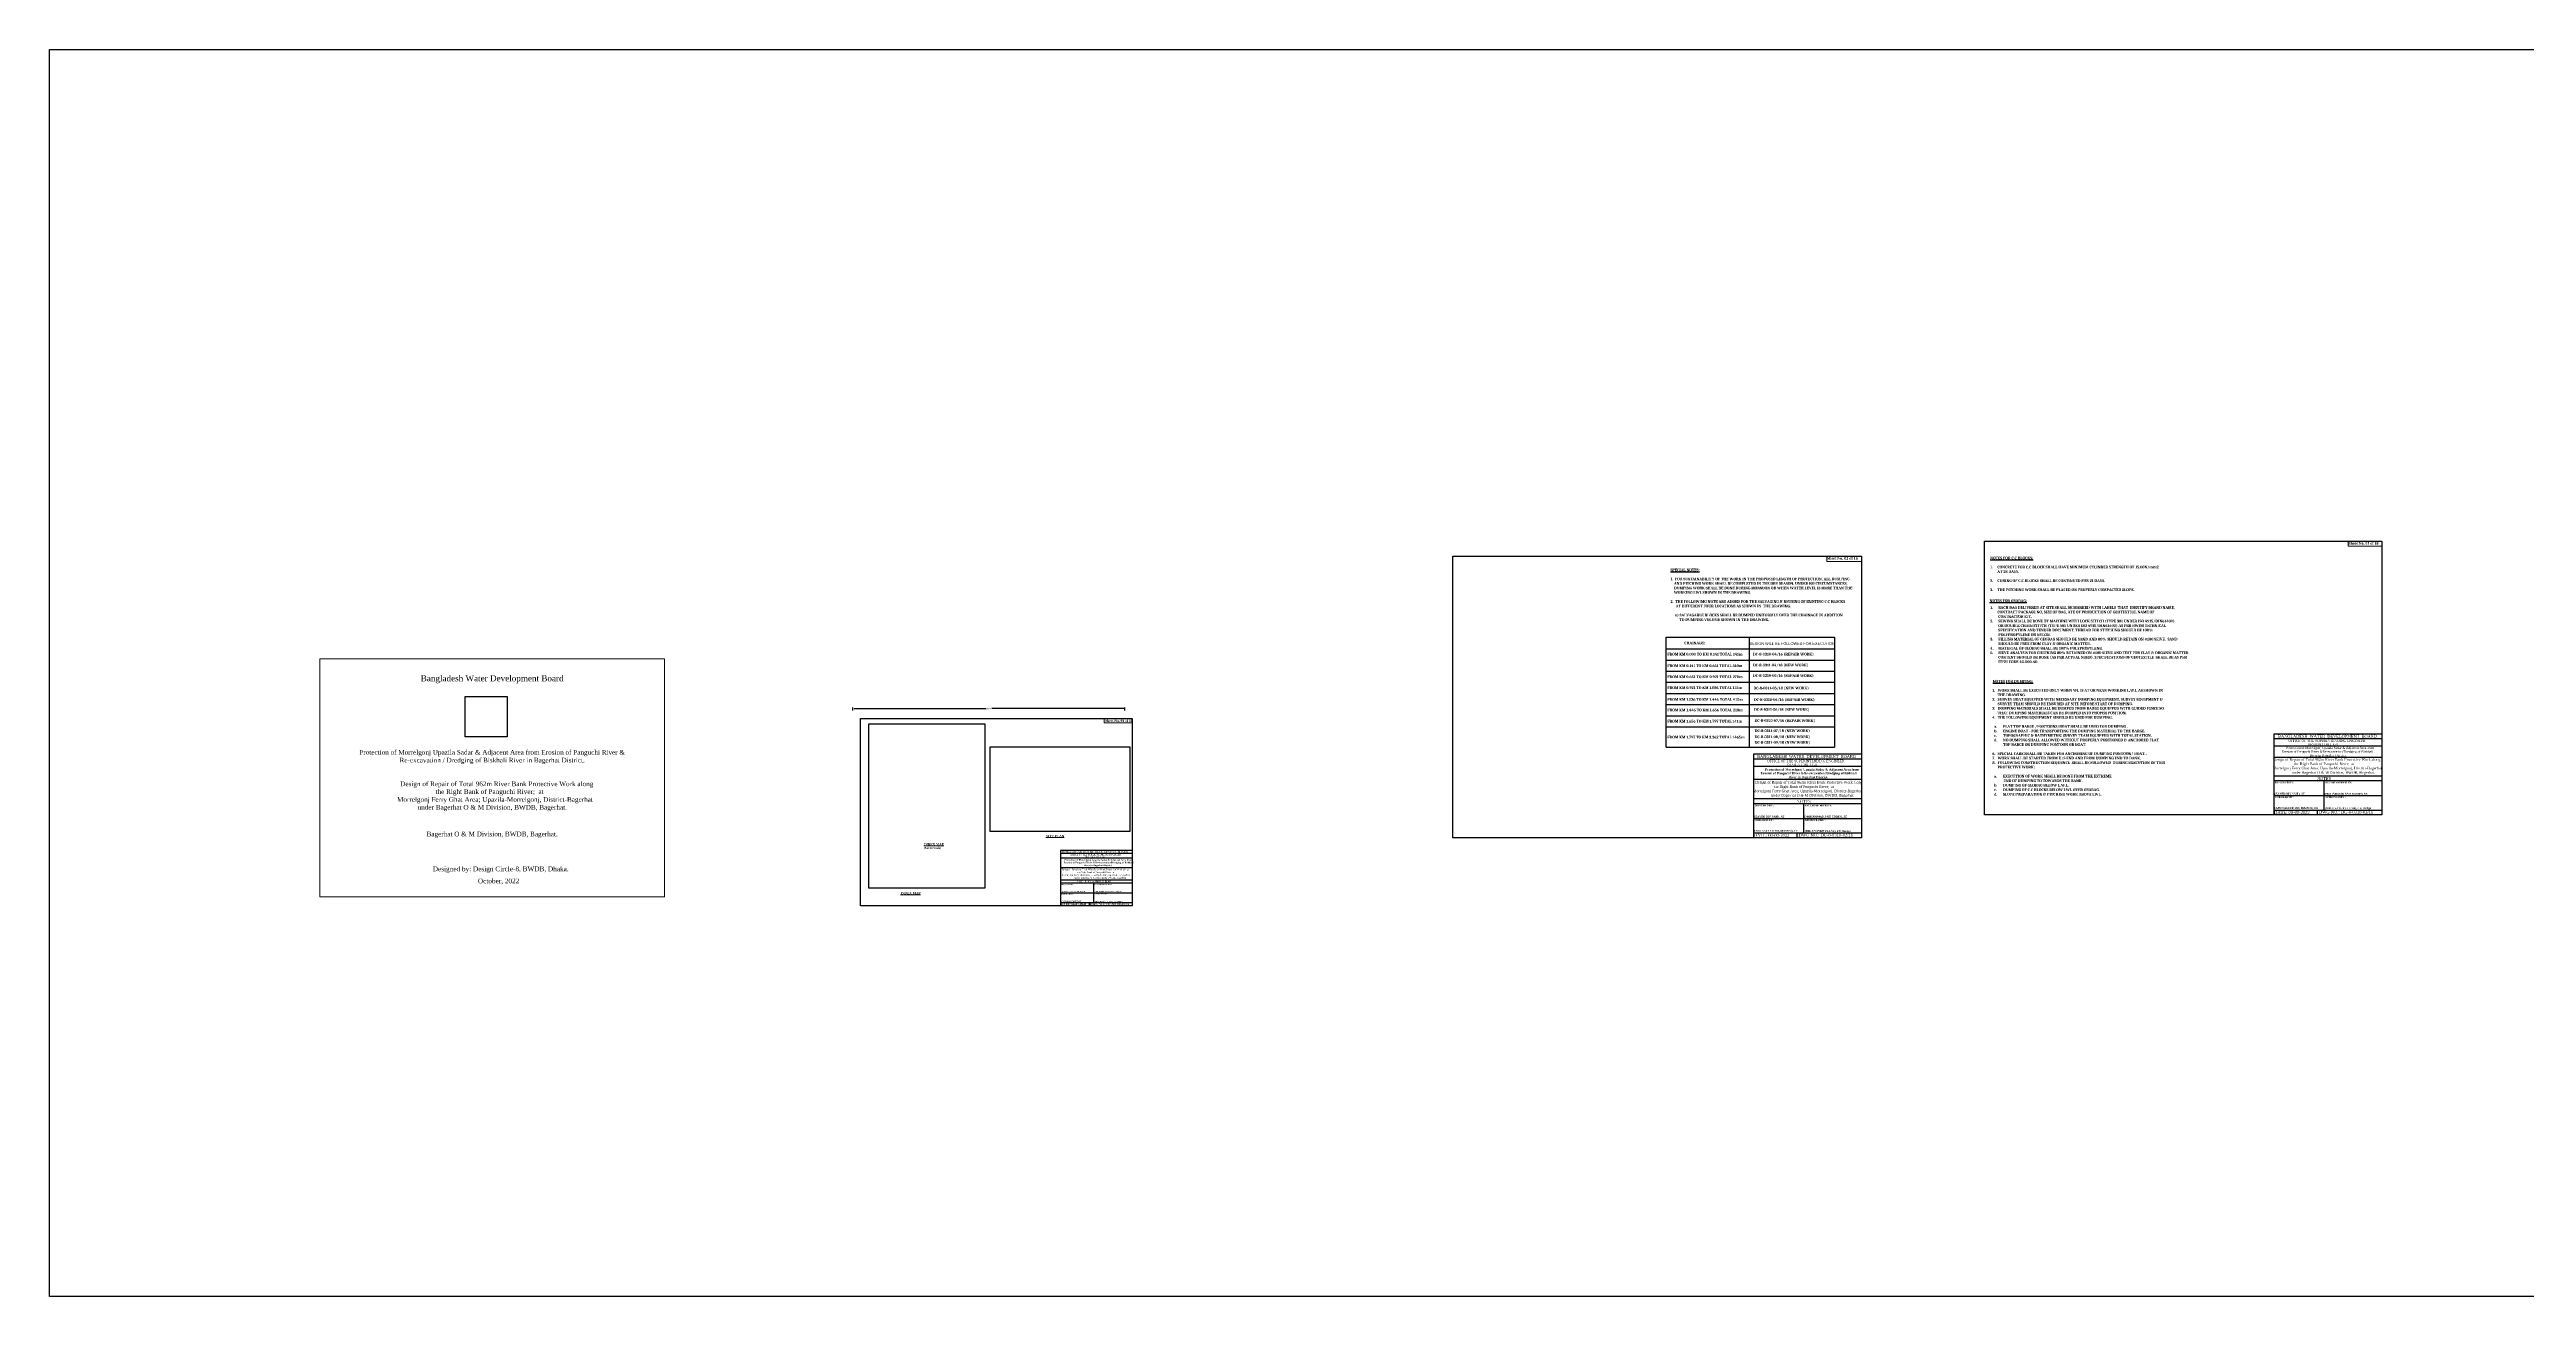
# Model space of a CAD drawing. Header units: metres. Extents: x -2434 to 11656, y -15288 to 8109.
# Drawn here: x -291 to 531, y -13713 to -13299 of the extents above; entities that cross this region are included whole.
import ezdxf
from ezdxf.enums import TextEntityAlignment as Align

# ---------------------------------------------------------------- set-up
doc = ezdxf.new("R2010")
doc.units = ezdxf.units.M
doc.linetypes.add('ACAD_ISO02W100', pattern=[15, 12, -3])
doc.layers.add('COLM', color=1, linetype='Continuous', lineweight=60)
doc.layers.add('Other line', color=7, linetype='Continuous', lineweight=15)
doc.layers.add('LINE', color=7, linetype='Continuous')
doc.styles.add('Arial-20', font='arial.ttf', dxfattribs={"height": 0.032})
doc.styles.add('BIG', font='ROMANT.SHX')
doc.styles.add('Kazi_T_H', font='timesbd.ttf')
doc.styles.add('liza', font='times.ttf', dxfattribs={"height": 2})
doc.styles.get("Standard").update_dxf_attribs({"font": 'times.ttf'})
doc.dimstyles.get("Standard").update_dxf_attribs({"dimtxt": 0.5, "dimasz": 0.4075, "dimexe": 0.364, "dimexo": 0.219, "dimgap": 0.09, "dimtad": 0, "dimdec": 0, "dimlfac": 1000, "dimzin": 0, "dimdsep": 46, "dimtxsty": 'Standard', "dimcen": 0.09, "dimadec": 0, "dimazin": 0, "dimtfac": 1, "dimtdec": 0, "dimtofl": 0, "dimtmove": 0, "dimatfit": 3, "dimfxl": 1, "dimtolj": 1, "dimtzin": 0, "dimarcsym": 0})
picture_1 = doc.add_image_def('image3.png', size_in_pixel=(251, 242))
picture_2 = doc.add_image_def('image4.png', size_in_pixel=(2480, 3507))
picture_3 = doc.add_image_def('image5.png', size_in_pixel=(4200, 2550))

# ---------------------------------------------------------------- blocks, each defined once
blk = doc.blocks.new('*D210')
at = {"color": 0, "lineweight": -2, "ltscale": 0.5}
for p, q in [((-24.12, -13518.21), (-24.12, -13517.2)), ((66.11, -13518.21), (66.11, -13517.2)), ((-23.72, -13517.57), (20.04, -13517.57)), ((65.7, -13517.57), (21.94, -13517.57))]:
    blk.add_line(p, q, dxfattribs=at)
at = {"color": 0, "linetype": 'Continuous', "lineweight": -3, "ltscale": 0.5}
for points in [[(-23.72, -13517.5), (-23.72, -13517.63), (-24.12, -13517.57)], [(65.7, -13517.5), (65.7, -13517.63), (66.11, -13517.57)]]:
    blk.add_solid(points, dxfattribs=at)
at = {"layer": 'Defpoints', "color": 0, "linetype": 'Continuous', "lineweight": -3, "ltscale": 0.5}
for p in [(-24.12, -13518.42), (66.11, -13517.57), (66.11, -13518.42)]:
    blk.add_point(p, dxfattribs=at)
at = {"color": 0, "linetype": 'Continuous', "lineweight": -3, "ltscale": 0.5, "insert": (20.99, -13517.57), "char_height": 0.5, "attachment_point": 5}
blk.add_mtext('\\A1;90231', dxfattribs=at)

msp = doc.modelspace()

# ---------------------------------------------------------------- linework, layer by layer
at = {"color": 0, "lineweight": -3, "ltscale": 0.5}
for p, q in [((245.600952, -13493.8392), (301.517448, -13493.8392)), ((245.600952, -13530.327205), (245.600952, -13493.8392)), ((245.600952, -13497.758511), (301.517448, -13497.758511)), ((273.233881, -13493.8392), (273.233881, -13530.327205)), ((301.517448, -13493.8392), (301.517448, -13530.327205)), ((245.600952, -13501.455453), (301.517448, -13501.455453)), ((245.600952, -13501.455453), (301.517448, -13501.455453)), ((245.600952, -13505.152394), (301.517448, -13505.152394)), ((245.600952, -13505.152394), (301.517448, -13505.152394)), ((245.600952, -13508.849336), (301.517448, -13508.849336)), ((245.600952, -13508.849336), (301.517448, -13508.849336)), ((245.600952, -13512.546277), (301.517448, -13512.546277)), ((245.600952, -13512.546277), (301.517448, -13512.546277)), ((245.600952, -13516.243218), (301.517448, -13516.243218)), ((245.600952, -13516.243218), (301.517448, -13516.243218)), ((245.600952, -13519.94016), (301.517448, -13519.94016)), ((245.600952, -13519.94016), (301.517448, -13519.94016)), ((245.600952, -13523.637101), (301.517448, -13523.637101)), ((245.600952, -13523.637101), (301.517448, -13523.637101)), ((245.600952, -13530.327205), (301.517448, -13530.327205))]:
    msp.add_line(p, q, dxfattribs=at)
msp.add_lwpolyline([(-290.671692, -13298.923828), (3390.201358, -13298.923828), (3390.201358, -13712.587951), (-290.671692, -13712.587951)], close=True, dxfattribs=at)
at = {"layer": 'LINE', "color": 0, "linetype": 'ByBlock', "lineweight": -3, "ltscale": 0.5}
for p, q in [((310.447401, -13532.736063), (274.612047, -13532.736063)), ((274.612047, -13532.736063), (274.612047, -13560.393192)), ((483.108865, -13525.997154), (447.222855, -13525.997154)), ((447.222855, -13525.997154), (447.222855, -13552.796742)), ((483.108865, -13527.639775), (447.222855, -13527.639775)), ((483.108865, -13530.046148), (447.222855, -13530.046148)), ((483.108865, -13533.754727), (447.222855, -13533.754727)), ((310.447401, -13534.378684), (274.612047, -13534.378684)), ((310.447401, -13536.785057), (274.612047, -13536.785057)), ((310.498058, -13541.078621), (274.612047, -13541.078621)), ((483.108865, -13539.953839), (447.222855, -13539.953839)), ((483.108865, -13541.580505), (447.222855, -13541.580505)), ((463.951889, -13551.225335), (463.951889, -13541.580505)), ((310.548715, -13547.550289), (274.612047, -13547.550289)), ((310.548715, -13549.176956), (274.612047, -13549.176956)), ((291.341082, -13558.821786), (291.341082, -13549.176956)), ((447.222855, -13546.40292), (483.108865, -13546.40292)), ((274.612047, -13553.999371), (310.548715, -13553.999371)), ((447.222855, -13551.225335), (483.108865, -13551.225335)), ((461.68615, -13552.796742), (461.68615, -13551.225335)), ((68.54755, -13564.591319), (44.705665, -13564.591319)), ((44.705665, -13564.591319), (44.705665, -13582.97477)), ((68.54755, -13565.681102), (44.705665, -13565.681102)), ((274.612047, -13558.821786), (310.548715, -13558.821786)), ((289.075342, -13560.393192), (289.075342, -13558.821786)), ((68.54755, -13567.233533), (44.705665, -13567.233533)), ((68.54755, -13570.386866), (44.705665, -13570.386866)), ((68.54755, -13574.454252), (44.705665, -13574.454252)), ((68.54755, -13575.533451), (44.705665, -13575.533451)), ((44.705665, -13578.732842), (68.54755, -13578.732842)), ((44.705665, -13581.932234), (68.54755, -13581.932234)), ((54.325166, -13582.97477), (54.325166, -13581.932234)), ((55.804405, -13581.932234), (55.804405, -13575.533451))]:
    msp.add_line(p, q, dxfattribs=at)
for points in [[(174.830662, -13466.971593), (310.498058, -13466.971593), (310.498058, -13560.393192), (174.830662, -13560.393192)], [(351.240156, -13461.990947), (483.108865, -13461.990947), (483.108865, -13552.796742), (351.240156, -13552.796742)], [(-21.683083, -13520.841271), (68.54755, -13520.841271), (68.54755, -13582.97477), (-21.683083, -13582.97477)]]:
    msp.add_lwpolyline(points, close=True, dxfattribs=at)
at = {"layer": 'LINE', "color": 7, "lineweight": 13, "ltscale": 0.5}
for points in [[(310.498058, -13466.971593), (298.965775, -13466.971593), (298.965775, -13468.746223), (310.498058, -13468.746223)], [(483.108865, -13461.990947), (471.899486, -13461.990947), (471.899486, -13463.715888), (483.108865, -13463.715888)], [(68.54755, -13520.841271), (59.228534, -13520.841271), (59.228534, -13522.275316), (68.54755, -13522.275316)]]:
    msp.add_lwpolyline(points, close=True, dxfattribs=at)
at = {"layer": 'Other line', "color": 7, "ltscale": 5}
msp.add_lwpolyline([(-86.64652, -13580.062341), (-86.64652, -13501.079209), (-201.012767, -13501.079209), (-201.012767, -13580.062341), (-86.64652, -13580.062341), (-86.64652, -13550.071855)], dxfattribs=at)

# ---------------------------------------------------------------- texts
at = {"lineweight": -3, "style": 'Arial-20'}
msp.add_text('DESIGN WILL BE FOLLOWED FOR EXECUTION', height=0.9, dxfattribs=at).set_placement((273.307982, -13496.429001))
at = {"color": 0, "linetype": 'Continuous', "lineweight": -3, "insert": (353.156953, -13467.157101), "char_height": 0.594, "width": 306.46268268, "attachment_point": 1, "style": 'liza'}
msp.add_mtext('{\\fCambria|b1|i0|c0|p18;\\H1.515x;\\LNOTES FOR C.C BLOCKS:\\P\\l\\P1.^ICONCRETE FOR C.C BLOCK SHALL HAVE MINIMUM CYLINDER STRENGTH OF 15.00N/mm2 \\P        AT 28 DAYS. \\P\\P2.^ICURING OF C.C BLOCKS SHALL BE CONTINUED FOR 21 DAYS.\\P\\P3.^ITHE PITCHING WORK SHALL BE PLACED ON PROPERLY COMPACTED SLOPE.\\P           }', dxfattribs=at)
at = {"color": 1, "char_height": 0.9, "width": 63.83569, "attachment_point": 1, "style": 'Arial-20'}
for s, insert in [('{\\fCambria|b1|i0|c0|p18;\\L\\C256;SPECIAL NOTES:\\P\\l\\P1.  FOR SUSTAINABILITY OF THE WORK IN THE PROPOSED LENGTH OF PROTECTION, ALL DUMPING \\P    AND PITCHING WORK SHALL BE COMPLETED IN THE DRY SEASON. UNDER NO CIRCUMSTANCES, \\P    DUMPING WORK SHALL BE DONE DURING MONSOON OR WHEN WATER LEVEL IS MORE THAN THE \\P    WORKING LWL SHOWN IN THE DRAWING.\\P\\P\\C0;2.  THE FOLLOWIMG NOTE ARE ADDED FOR THE SALVAGING & REUSING OF EXISTING C.C BLOCKS  \\P      AT DIFFERENT FOUR LOCATIONS AS SHOWN IN  THE DRAWING.\\P\\P     a) SALVAGABLE BLOCKS SHALL BE DUMPED UNIFORMLY OVER THE CHAINAGE IN ADDITION\\P          TO DUMPING VOLUME SHOWN IN THE DRAWING.}', (247.07515, -13471.087825)), ('{\\fCambria|b1|i0|c0|p18;\\C256;FROM KM 0.000 TO KM 0.141 TOTAL 141m}', (246.085148, -13499.05716)), ('{\\fCambria|b1|i0|c0|p18;\\C256;CHAINAGE:}', (251.681548, -13495.320332)), ('{\\fCambria|b1|i0|c0|p18;\\C256;DC-8-0310-04/16 (REPAIR WORK)}', (274.467067, -13499.05716)), ('{\\fCambria|b1|i0|c0|p18;\\C256;FROM KM 0.141 TO KM 0.651 TOTAL 510m}', (246.085148, -13502.888498)), ('{\\fCambria|b1|i0|c0|p18;\\C256;FROM KM 0.651 TO KM 0.921 TOTAL 270m}', (246.085148, -13506.556834)), ('{\\fCambria|b1|i0|c0|p18;\\C256;DC-8-0311-04/18 (NEW WORK)}', (274.467067, -13502.689062)), ('{\\fCambria|b1|i0|c0|p18;\\C256;DC-8-0310-05/16 (REPAIR WORK)}', (274.467067, -13506.147216)), ('{\\fCambria|b1|i0|c0|p18;\\C256;FROM KM 0.921 TO KM 1.036 TOTAL 115m}', (246.085148, -13510.164445)), ('{\\fCambria|b1|i0|c0|p18;\\C256;FROM KM 1.036 TO KM 1.446 TOTAL 410m}', (246.085148, -13514.076913)), ('{\\fCambria|b1|i0|c0|p18;\\C256;DC-8-0311-05/18 (NEW WORK)}', (274.632952, -13510.306325)), ('{\\fCambria|b1|i0|c0|p18;\\C256;DC-8-0310-06/16 (REPAIR WORK)}', (274.783327, -13514.122026)), ('{\\fCambria|b1|i0|c0|p18;\\C256;DC-8-0311-06/18 (NEW WORK)}', (274.827158, -13517.398083)), ('{\\fCambria|b1|i0|c0|p18;\\C256;FROM KM 1.446 TO KM 1.656 TOTAL 210m}', (246.085148, -13517.582864)), ('{\\fCambria|b1|i0|c0|p18;\\C256;FROM KM 1.656 TO KM 1.797 TOTAL 141m}', (246.085148, -13521.291704)), ('{\\fCambria|b1|i0|c0|p18;\\C256;DC-8-0310-07/16 (REPAIR WORK)}', (274.991019, -13521.075638)), ('{\\fCambria|b1|i0|c0|p18;\\C256;DC-8-0311-07/18 (NEW WORK)}', (275.017992, -13524.449471)), ('{\\fCambria|b1|i0|c0|p18;\\C256;FROM KM 1.797 TO KM 3.262 TOTAL 1465m}', (246.085148, -13526.582797)), ('{\\fCambria|b1|i0|c0|p18;\\C256;DC-8-0311-08/18 (NEW WORK)}', (275.017992, -13526.469811)), ('{\\fCambria|b1|i0|c0|p18;\\C256;DC-8-0311-09/18 (NEW WORK)}', (275.017992, -13528.340505))]:
    msp.add_mtext(s, dxfattribs=dict(at, insert=insert))
at = {"color": 1, "linetype": 'ACAD_ISO02W100', "insert": (352.974662, -13481.337471), "char_height": 0.9, "width": 14.16491855, "attachment_point": 1}
msp.add_mtext('{\\fCambria|b1|i0|c0|p18;\\L\\C256;NOTES FOR GEOBAG:}', dxfattribs=at)
at = {"layer": 'COLM', "color": 1, "insert": (353.17544, -13483.57391), "char_height": 0.9, "width": 157.7007908, "attachment_point": 1, "style": 'Arial-20'}
msp.add_mtext('\\pi-2.7,l2.7,t2.7;{\\fCambria|b1|i0|c0|p18;\\C0;1.^IEACH BAG DELIVERED AT SITE SHALL BE MARKED WITH LABELS  THAT  IDENTIFY BRAND NAME,\\P\\pi-1800,l1800,tz;        CONTRACT PACKAGE NO, SIZE OF BAG, ATE OF PRODUCTION OF GEOTEXTILE, NAME OF \\P         CONTRACTOR ETC. \\P\\pi-2.7,l2.7,t2.7;2.^ISEWING SHALL BE DONE BY MACHINE WITH LOCK STITCH (TYPE 301 UNDER ISO 4915/DIN61400) \\P\\pi-1800,l1800,tz;         OR DOUBLE CHAIN STITCH (TYPE 401 UNDER ISO 4915/DIN61400) AS PER BWDB TECHNICAL \\P         SPECIFICATION AND TENDER DOCUMENT. THREAD FOR STITCHING SHOULD BE 100%\\P         POLYPROPYLENE OR NYLON. \\P\\pi-2.7,l2.7,t2.7;3.^IFILLING MATERIAL OF GEOBAG SHOULD BE SAND AND 80% SHOULD RETAIN ON #100 SEIVE.  SAND \\P\\pi-1800,l1800,tz;         SHOULD BE FREE FROM CLAY & ORGANIC MATTER.\\P\\pi-2.7,l2.7,t2.7;4.^IMATERIAL OF GEOBAG SHALL BE 100% POLYPROPYLENE. \\P5.^ISIEVE ANALYSIS FOR CHECKING 80% RETAINED ON #100 SIEVE AND TEST FOR CLAY & ORGANIC MATTER \\P\\pi-1800,l1800,tz;         CONTENT SHOULD BE DONE (AS PER ACTUAL NEED). SPECIFICATIONS OF GEOTEXTILE  SHALL BE AS PER \\P         ITEM CODE 40-500-40.}', dxfattribs=at)
at = {"layer": 'LINE', "color": 0, "linetype": 'ByBlock', "lineweight": -3, "ltscale": 0.5}
for s, height, p in [('BANGLADESH  WATER  DEVELOPMENT  BOARD', 0.94442394, (292.245873, -13533.9434)), ('BANGLADESH  WATER  DEVELOPMENT  BOARD', 0.94442394, (465.032963, -13527.204491)), ('OFFICE OF THE SUPERINTENDING ENGINEER', 0.78771047, (464.789818, -13528.610367)), ('DESIGN CIRCLE-8', 0.78771047, (463.490439, -13529.854617)), ('OFFICE OF THE SUPERINTENDING ENGINEER', 0.78771047, (292.002728, -13535.349276)), ('DESIGN CIRCLE-8', 0.78771047, (290.703349, -13536.593526)), ('BANGLADESH  WATER  DEVELOPMENT  BOARD', 0.62657026, (56.13454, -13565.392316)), ('OFFICE OF THE SUPERINTENDING ENGINEER', 0.5226, (56.354819, -13566.310005)), ('DESIGN CIRCLE-8', 0.5226, (56.079704, -13567.055846)), (' SITE PLAN & INDEX MAP', 0.62712, (55.739608, -13575.276586))]:
    msp.add_text(s, height=height, dxfattribs=at).set_placement(p, align=Align.CENTER)
at = {"layer": 'LINE', "color": 0, "linetype": 'ByBlock', "lineweight": -3, "ltscale": 0.5, "style": 'Kazi_T_H'}
for s, height, p in [('DESIGNED BY:', 0.57868979, (447.595844, -13542.390671)), ('RECOMMENDED BY:', 0.57868979, (464.241234, -13542.390671)), ('DESIGNED BY:', 0.57868979, (274.985036, -13549.987122)), ('RECOMMENDED BY:', 0.57868979, (291.630427, -13549.987122)), ('CHECKED BY :', 0.57868979, (447.595844, -13547.213086)), ('APPROVED BY :', 0.57868979, (464.241234, -13547.213086)), ('CHECKED BY :', 0.57868979, (274.985036, -13554.809537)), ('APPROVED BY :', 0.57868979, (291.630427, -13554.809537)), ('DATE: 06-07-2020', 0.69106853, (44.784969, -13582.773408)), ('DESIGNED BY:', 0.38392696, (44.957328, -13576.139543)), ('CHECKED BY :', 0.38392696, (44.957328, -13579.338935)), ('(JAKARIA PERVEZ), EE', 0.38392696, (45.058691, -13581.722922)), ('(NISHAT NYLA ZAMAN), AE', 0.38392696, (45.191937, -13578.443399)), ('DWG NO.: DC-8-0310-01/16', 0.69106853, (54.538959, -13582.766434)), ('(MD. ENAYET ULLAL), CE, Design ', 0.38392696, (55.882642, -13581.793425)), ('RECOMMENDED BY :', 0.38392696, (55.971305, -13576.120021)), ('APPROVED BY :', 0.38392696, (56.004678, -13579.22708)), ('(MOHAMMAD SAIF UDDIN), SE ', 0.38392696, (56.284222, -13578.439657))]:
    msp.add_text(s, height=height, dxfattribs=at).set_placement(p)
at = {"layer": 'LINE', "lineweight": 50, "ltscale": 0.5}
for p in [(463.910118, -13541.215951), (291.299311, -13548.812402)]:
    msp.add_text('NOTES', height=0.9452526, dxfattribs=at).set_placement(p, align=Align.CENTER)
at = {"layer": 'LINE', "lineweight": 50, "ltscale": 0.5, "style": 'Kazi_T_H'}
for s, p in [('(ZAYED BIN SAIF), AE', (447.489182, -13546.12952)), ('(ABU SAYEED MD, MASUM), EE', (447.50377, -13550.822782)), ('(MOHAMMAD SAIF UDDIN), SE ', (464.080101, -13546.13294)), ('(MD. ENAYET ULLAH), CE, Design ', (464.282552, -13550.900208)), ('(ZAYED BIN SAIF), AE', (274.878374, -13553.72597)), ('(ABU SAYEED MD, MASUM), EE', (274.892962, -13558.419233)), ('(MOHAMMAD SAIF UDDIN), SE ', (291.469294, -13553.729391)), ('(MD. ENAYET ULLAL), CE, Design ', (291.671745, -13558.496659))]:
    msp.add_text(s, height=0.62150253, dxfattribs=at).set_placement(p)
at = {"layer": 'LINE', "color": 0, "linetype": 'ByBlock', "lineweight": -3, "ltscale": 0.5}
for s, p in [('DATE: 00-00-2022', (447.347712, -13552.504978)), ('DWG NO.: DC-8-0310-03/16', (462.19258, -13552.40389)), ('DATE: 00-00-2022', (274.736905, -13560.101429)), ('DWG NO.: DC-8-0310-02/16', (289.581773, -13560.000341))]:
    msp.add_text(s, height=0.98212911, dxfattribs=at).set_placement(p)
at = {"layer": 'LINE', "color": 7, "lineweight": 13, "ltscale": 0.5, "attachment_point": 1}
for s, insert, char_height, width in [('{\\fTimes New Roman|b1|i0|c0|p18;Sheet No. 02 of 16}', (298.965775, -13467.261274), 0.87777, 12.06329023), ('{\\fTimes New Roman|b1|i0|c0|p18;Sheet No. 03 of 16}', (472.017668, -13462.302436), 0.85319244, 11.80539121), ('{\\fTimes New Roman|b1|i0|c0|p18;Sheet No. 01 of 16}', (59.531939, -13521.18951), 0.78024, 9.64548961), ('{\\fTimes New Roman|b1|i0|c0|p18;\\H1.432x;\\LINDEX MAP\\P\\H0.8606x;\\l(Not to Scale)}', (-0.613027, -13562.190559), 0.52746459, 8.29160303), ('{\\fTimes New Roman|b1|i0|c0|p18;\\H1.432x;\\LSITE PLAN}', (39.903779, -13559.47652), 0.52746459, 8.29160303), ('{\\fTimes New Roman|b1|i0|c0|p18;\\H1.432x;\\LINDEX MAP}', (-8.339065, -13578.394926), 0.52746459, 8.29160303)]:
    msp.add_mtext(s, dxfattribs=dict(at, insert=insert, char_height=char_height, width=width))
at = {"layer": 'LINE', "color": 0, "insert": (353.420547, -13508.032281), "char_height": 0.594, "attachment_point": 1, "style": 'BIG'}
msp.add_mtext_dynamic_manual_height_columns('\\pi-1.782,l2.376,t2.376;{\\fCambria|b1|i0|c0|p18;\\H1.515x;\\LN\\H0.9999x;OTE\\C256;S FOR DUMPING:\\l\\P\\pi0,l0,tz;\\P\\pi-1.783,l2.221,t2.221,38.02;1.^IWORK SHALL BE EXECUTED ONLY WHEN WL IS AT OR NEAR WORKING L.W.L AS SHOWN IN THE DRAWING. \\P2.^ISURVEY BOAT EQUIPPED WITH NECESSARY DUMPING EQUIPMENT, SURVEY EQUIPMENT & SURVEY TEAM SHOULD BE ENSURED AT SITE BEFORE START OF DUMPING.\\P\\A1;3.^IDUMPING MATERIALS SHALL BE DUMPED FROM BARGE EQUIPPED WITH GUIDED FENCE SO THAT DUMPING MATERIALS CAN BE DUMPED INTO PROPER POSITION.\\A0;\\P4.^ITHE FOLLOWING EQUIPMENT SHOULD BE USED FOR DUMPING.\\P\\pi-1.782,l2.376,t2.376;\\P\\pi-2.97,l4.003,t4.003;a.^IFLAT TOP BARGE /PONTOONS/BOAT SHALL BE USED FOR DUMPING .\\Pb.^IENGINE BOAT - FOR TRANSPORTING THE DUMPING MATERIAL TO THE BARGE.\\Pc.^ITOPOGRAPHIC & BATHYMETRIC SURVEY TEAM EQUIPPED WITH TOTAL STATION.\\P\\A1;d.^INO DUMPING SHALL ALLOWED WITHOUT PROPERLY POSITIONED & ANCHORED FLAT TOP BARGE OR DUMPING PONTOON OR BOAT.\\P\\pi-1.782,l2.376,t2.376;\\A0;\\P\\pi-1.783,l2.221,t2.221,38.02;6.^ISPECIAL CARE SHALL BE TAKEN FOR ANCHORING OF DUMPING PONTOON/ BOAT. .\\P7.^IWORK SHALL BE STARTED FROM U/S END \\A1;AND FROM DUMPING END TO BANK.\\A0;\\P8.^IFOLLOWING CONSTRUCTION SEQUENCE  SHALL BE FOLLOWED  DURING EXECUTION OF THIS PROTECTIVE WORK:\\P\\pi-1.782,l2.376,t2.376;\\P\\pi-2.97,l4.003,t4.003;\\A1;a.^IEXECUTION OF WORK SHALL BE DONE FROM THE EXTREME\\P\\pi-1.782,l2.376,t2.376;            END OF DUMPING TO TOWARDS THE BANK.\\P\\pi-2.97,l4.003,t4.003;b.^IDUMPING OF GEOBAG BELOW L.W.L.\\Pc.^IDUMPING OF C.C BLOCKS BELOW LWL OVER GEOBAG.   \\Pd.^ISLOPE PREPARATION & PITCHING WORK ABOVE LWL. \\P\\pi-1.782,l2.376,t2.376;\\H0.66x; }', width=50.815817, gutter_width=2.5, heights=[0], dxfattribs=at).dxf.set("width", 58.19008868)
at = {"layer": 'LINE', "color": 0, "linetype": 'ByBlock', "lineweight": -3, "ltscale": 0.5}
for s, insert, char_height, width, attachment_point in [('     Design of Repair of Total 962m River Bank Protective Work along   \\Pthe Right Bank of Panguchi River;  at \\P      Morrelgonj Ferry Ghat Area; Upazila-Morrelgonj, District-Bagerhat    \\P                  under Bagerhat O & M Division, BWDB, Bagerhat.', (463.970021, -13533.99247), 0.86648152, 39.37797947, 2), ('                  {\\C7;Protection of Morrelgonj Upazila Sadar & Adjacent Area from \\P             Erosion of Panguchi River &Re-excavation/Dredging of Biskhali\\P                                             River in Bagerhat District.}', (446.19863, -13530.184234), 0.75620205, 38.89424081, 1), ('          Design of Repair of Total 962m River Bank Protective Work along   \\Pthe Right Bank of Panguchi River;  at \\P       Morrelgonj Ferry Ghat Area; Upazila-Morrelgonj, District-Bagerhat    \\P                  under Bagerhat O & M Division, BWDB, Bagerhat.', (291.324719, -13541.576523), 0.86648152, 39.37797947, 2), ('                  {\\fTimes New Roman|b1|i0|c0|p18;\\C7;Protection of Morrelgonj Upazila Sadar & Adjacent Area from \\P             Erosion of Panguchi River &Re-excavation/Dredging of Biskhali\\P                                             River in Bagerhat District.}', (273.272028, -13537.383436), 0.756202052, 38.89424081, 1), (' Design of Repair of Total 962m River Bank Protective Work along   \\P    the Right Bank of Panguchi River;  at \\P   Morrelgonj Ferry Ghat Area; Upazila-Morrelgonj, District-Bagerhat    \\P                  under Bagerhat O & M Division, BWDB, Bagerhat.', (56.092808, -13570.706649), 0.53873453, 22.49797426, 2), ('               {\\fTimes New Roman|b1|i0|c0|p18;\\C7;Protection of Morrelgonj Upazila Sadar & Adjacent Area from\\P              Erosion of Panguchi River & Re-excavation/Dredging of Biskhali\\P                                              River in Bagerhat District.}', (42.882263, -13567.478209), 0.544, 34.04255842, 1)]:
    msp.add_mtext(s, dxfattribs=dict(at, insert=insert, char_height=char_height, width=width, attachment_point=attachment_point))
at = {"layer": 'Other line', "color": 7, "ltscale": 5}
for s, insert, char_height, width, attachment_point in [('Bangladesh Water Development Board', (-143.829643, -13506.510564), 2, 137.6102849, 2), ('Protection of Morrelgonj Upazila Sadar & Adjacent Area from Erosion of Panguchi River & \\PRe-excavation / Dredging of Biskhali River in Bagerhat District.', (-143.829643, -13531.28924), 1.55702668, 136.52646751, 2), ('                                   Design of Repair of Total 962m River Bank Protective Work along   \\P                           the Right Bank of Panguchi River;  at \\P                                 Morrelgonj Ferry Ghat Area; Upazila-Morrelgonj, District-Bagerhat    \\P                              under Bagerhat O & M Division, BWDB, Bagerhat.', (-152.705951, -13541.741252), 1.55702668, 109.67246635, 2), ('{\\C0;Bagerhat O & M Division, BWDB, Bagerhat.}', (-143.829643, -13558.385231), 1.55702668, 84.96984038, 2), ('Designed by: Design Circle-8, BWDB, Dhaka.', (-163.52944, -13569.941285), 1.57275422, 56.49282063, 1), ('October, 2022{\\fTimes New Roman|b1|i0|c0|p18; }', (-148.555746, -13573.948711), 1.57275422, 21.3575574, 1)]:
    msp.add_mtext(s, dxfattribs=dict(at, insert=insert, char_height=char_height, width=width, attachment_point=attachment_point))

# ---------------------------------------------------------------- dimensions: what is measured, and where the dimension line sits
at = {"color": 7, "linetype": 'Continuous', "lineweight": -3, "ltscale": 0.5}
dim = msp.add_linear_dim(base=(66.106174, -13517.566114), p1=(-24.12446, -13518.42485), p2=(66.106174, -13518.42485), dimstyle='Standard', override={"dimfxl": 0.12}, dxfattribs=at)
dim.commit()
dim.dimension.update_dxf_attribs({"geometry": '*D210', "text_midpoint": (20.990857, -13517.566114), "dimtype": 160})

# ---------------------------------------------------------------- pictures from other files: only their frames are drawn
at = {"color": 0, "lineweight": -3, "ltscale": 0.5}
image = msp.add_image(picture_1, insert=(-152.823978, -13526.94591), size_in_units=(13.942143, 13.442226), dxfattribs=at)
image.dxf.flags = 7
image = msp.add_image(picture_2, insert=(-18.876702, -13577.12408), size_in_units=(38.535499, 54.493547), dxfattribs=at)
image.dxf.flags = 7
image = msp.add_image(picture_3, insert=(21.389028, -13558.382125), size_in_units=(46.304398, 28.113384), dxfattribs=at)
image.dxf.flags = 7

doc.saveas('drawing.dxf')
